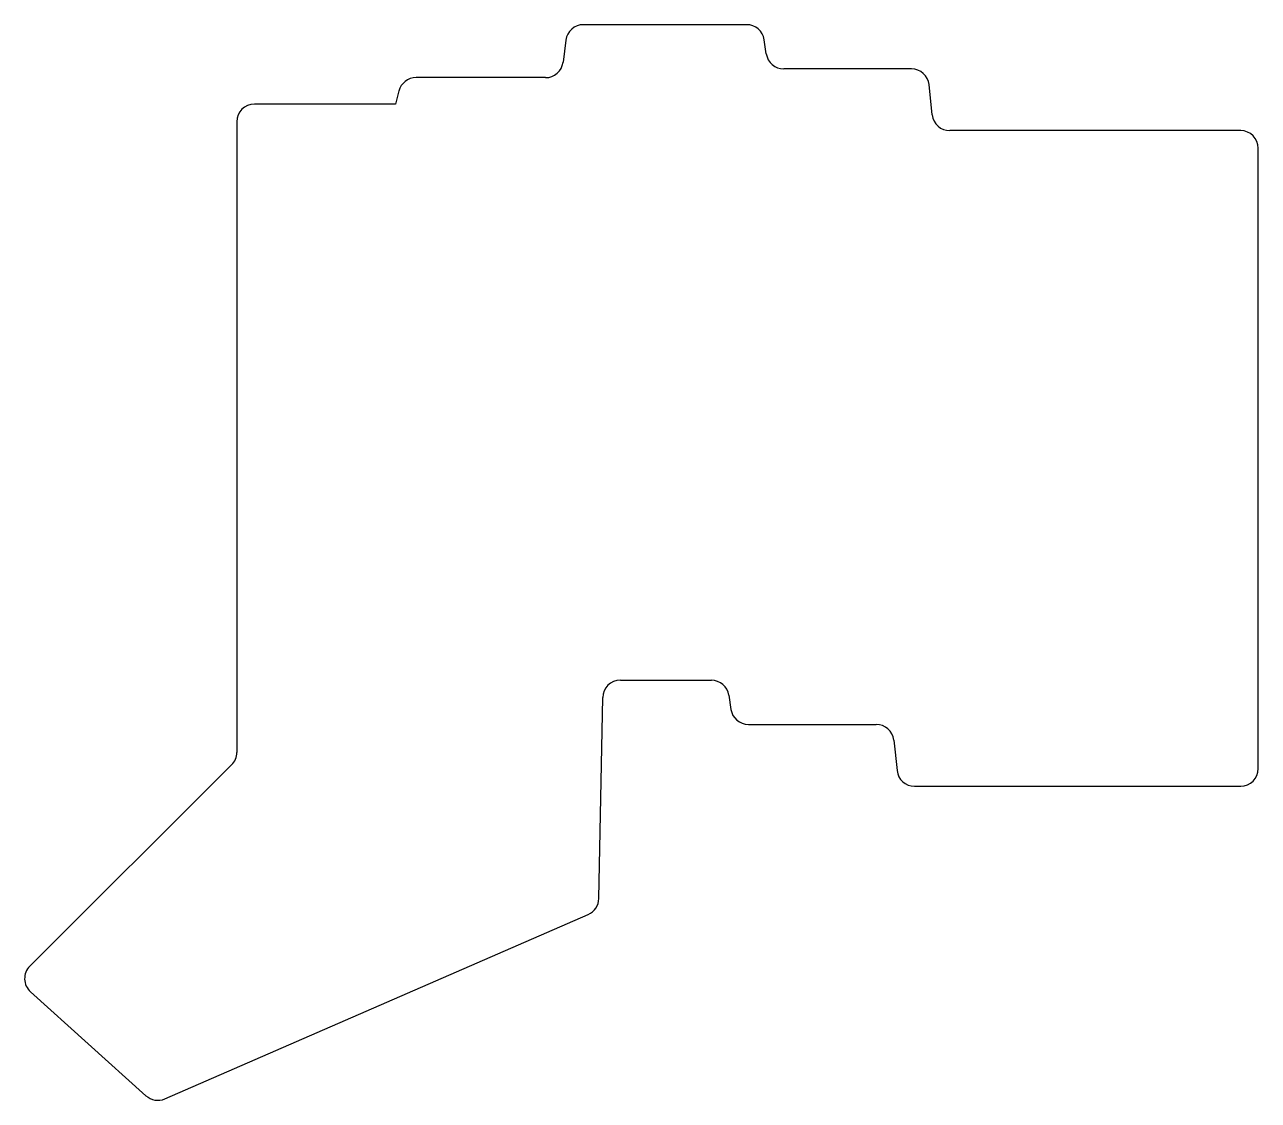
# Model space of a CAD drawing. Header units: millimetres. Extents: x 259 to 398, y -196 to -74.
import ezdxf

# ---------------------------------------------------------------- set-up
doc = ezdxf.new("R2010")
doc.units = ezdxf.units.MM

msp = doc.modelspace()

# ---------------------------------------------------------------- linework, layer by layer
for p, q in [((340.53, -74.25), (322.02, -74.25)), ((320.03, -76), (319.72, -78.5)), ((342.74, -77.55), (342.51, -75.95)), ((359.2, -79.25), (344.72, -79.25)), ((317.73, -80.25), (303.06, -80.25)), ((361.56, -84.46), (361.19, -81.04)), ((301.12, -81.76), (300.75, -83.25)), ((300.75, -83.25), (284.75, -83.25)), ((282.75, -85.25), (282.75, -156.67)), ((396.5, -86.25), (363.55, -86.25)), ((398.5, -158.5), (398.5, -88.25)), ((326.21, -148.5), (336.53, -148.5)), ((323.77, -173.22), (324.21, -150.46)), ((338.51, -150.2), (338.74, -151.8)), ((340.72, -153.5), (355.2, -153.5)), ((357.19, -155.29), (357.56, -158.71)), ((282.16, -158.09), (259.3, -180.88)), ((359.55, -160.5), (396.5, -160.5)), ((274.59, -195.91), (322.57, -175.01)), ((259.38, -183.78), (272.46, -195.56))]:
    msp.add_line(p, q)
for centre, start, end in [((322.02, -76.25), 90, 172.875), ((340.53, -76.25), 8.5308, 90), ((344.72, -77.25), 188.5308, 270), ((317.73, -78.25), 270, 352.875), ((359.2, -81.25), 6.1155, 90), ((303.06, -82.25), 90, 165.962), ((284.75, -85.25), 90, 180), ((363.55, -84.25), 186.1155, 270), ((396.5, -88.25), 0, 90), ((326.21, -150.5), 90, 178.8983), ((336.53, -150.5), 8.5308, 90), ((340.72, -151.5), 188.5308, 270), ((355.2, -155.5), 6.1155, 90), ((280.75, -156.67), 314.9158, 0), ((359.55, -158.5), 186.1155, 270), ((396.5, -158.5), 270, 0), ((321.78, -173.18), 293.5324, 358.8983), ((260.71, -182.29), 134.9158, 228), ((273.8, -194.07), 228, 293.5324)]:
    msp.add_arc(centre, 2, start, end)

doc.saveas('drawing.dxf')
